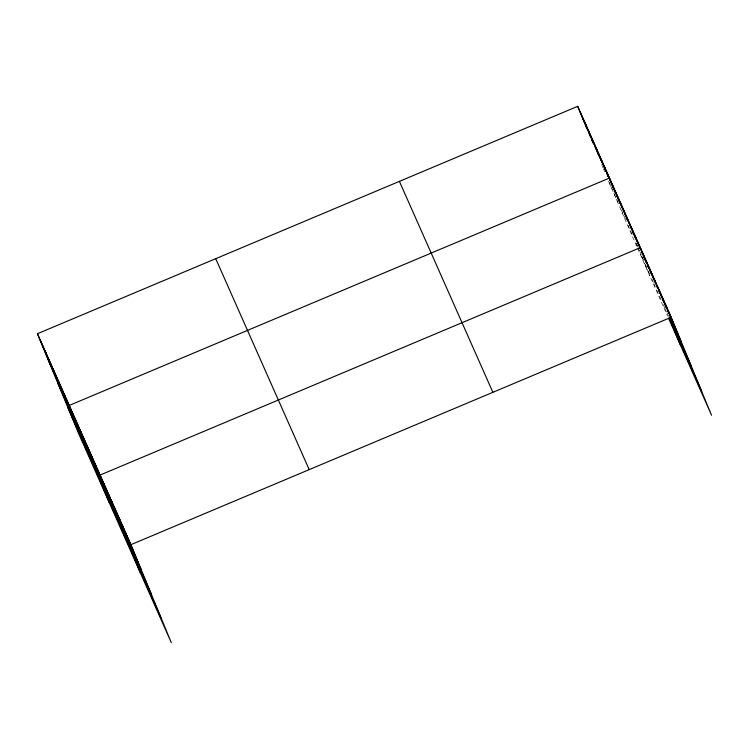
<?xml version="1.0" encoding="UTF-8"?>
<svg xmlns="http://www.w3.org/2000/svg" width="749" height="749" viewBox="0 0 749 749"><rect width="100%" height="100%" fill="white"/><g stroke="black" fill="none" stroke-linecap="round" stroke-linejoin="round"><path stroke-width="0.56" stroke-dasharray="3.75 2.81" d="M608.572 181.164L610.332 185.153M610.781 186.145L613.422 192.128M613.862 193.12L618.721 204.084M621.37 210.057L623.58 215.038M624.02 216.03L625.34 219.026M627.99 225L632.849 235.954M635.938 242.929L637.259 245.915M638.139 247.91L639.468 250.896L638.195 247.75M639.908 251.898L641.313 255.063M641.781 256.111L644.112 261.392M645.516 264.556L647.848 269.827M648.316 270.885L650.656 276.156M652.061 279.321L653.456 282.485M653.924 283.534L655.328 286.698M656.733 289.863L659.064 295.143M659.532 296.192L661.873 301.473M663.277 304.637L664.672 307.802M665.14 308.85L666.544 312.015M636.622 246.168L608.132 180.172M637.502 248.153L667.621 316.125M667.331 313.213L668.614 316.321M636.491 243.603L637.774 246.711M641.977 256.926L649.86 276.044M601.719 164.621L603.001 167.729M603.432 168.768L604.705 171.877"/><path stroke-width="1.12" d="M37.45 333.726L130.916 544.673L171.306 642.679L77.84 431.724L37.45 333.726L577.694 106.321L671.16 317.276L711.55 415.274L668.557 318.241M130.916 544.673L671.16 317.276M591.888 140.1L593.217 143.087L591.879 139.857M670.168 316.771L681.384 342.087M669.84 317.716L691.336 366.242M669.353 318.344L701.598 391.118M399.414 181.37L492.879 392.317M215.731 258.686L309.197 469.632M47.674 358.537L141.14 569.483M57.636 382.692L151.101 593.639M67.887 407.578L161.353 618.524M668.351 310.947L678.575 335.758M665.552 304.618L675.776 329.429M662.743 298.289L668.969 313.391M669.859 315.554L672.967 323.1M659.944 291.96L666.61 308.139M667.949 311.378L668.838 313.531M657.135 285.631L666.479 308.288M654.336 279.302L661.451 296.567M662.341 298.72L663.67 301.959M651.527 272.973L657.753 288.075M658.643 290.238L659.981 293.468M648.728 266.644L655.394 282.832M656.283 284.985L657.622 288.225M645.919 260.315L653.924 279.733M643.119 253.986L651.564 274.49M646.537 262.768L640.311 247.657L100.076 475.063L140.466 573.06M647.426 264.921L648.765 268.161M669.466 318.4L680.71 345.663M637.511 241.328L646.406 262.908M634.703 234.999L640.489 249.024M641.378 251.187L642.708 254.426M643.597 256.579L644.936 259.819M631.903 228.679L639.019 245.934M629.094 222.35L636.659 240.682M626.295 216.021L635.189 237.592M623.486 209.692L629.272 223.717M630.162 225.87L631.491 229.11M632.381 231.263L633.72 234.503M620.687 203.363L627.802 220.618M617.878 197.034L623.215 209.982M624.104 212.136L625.443 215.375M626.333 217.528L627.662 220.768M615.079 190.705L623.084 210.123M612.27 184.376L620.275 203.794M618.805 200.704L609.471 178.047L69.226 405.443L109.626 503.45M606.821 172.073L615.715 193.645M604.171 166.091L609.068 177.962M609.948 180.116L611.287 183.355M612.176 185.509L613.506 188.748M601.522 160.117L608.197 176.296M598.872 154.135L605.988 171.399M606.877 173.562L608.216 176.792M596.232 148.162L602.898 164.34M604.228 167.579L605.117 169.742M593.582 142.188L601.587 161.606M590.933 136.206L599.827 157.786M588.283 130.232L594.06 144.257M594.949 146.411L596.288 149.65M597.178 151.804L598.507 155.043M585.634 124.25L593.189 142.591M582.984 118.276L590.989 137.694M580.335 112.303L587.899 130.644M589.229 133.874L590.118 136.037M577.694 106.321L584.36 122.508M585.25 124.662L586.579 127.901M128.116 538.344L138.34 563.164M125.308 532.015L135.532 556.835M122.508 525.686L132.732 550.506M119.7 519.357L129.923 544.177M116.9 513.037L127.124 537.848M114.091 506.708L124.315 531.518M111.292 500.379L121.516 525.189M108.483 494.05L118.707 518.86M105.684 487.721L115.908 512.531M102.875 481.392L113.108 506.202M97.267 468.734L107.5 493.544M94.468 462.405L104.691 487.215M91.659 456.075L101.892 480.886M88.859 449.746L99.083 474.557M86.051 443.417L96.284 468.228M83.251 437.088L93.475 461.899M80.443 430.759L90.676 455.579M77.643 424.43L87.867 449.25M74.834 418.101L85.068 442.921M72.035 411.772L82.259 436.592M66.577 399.47L76.81 424.28M63.937 393.497L74.16 418.307M61.287 387.514L71.511 412.334M58.637 381.541L68.861 406.351M55.988 375.567L66.212 400.378M53.338 369.585L63.562 394.395M50.689 363.611L60.922 388.422M48.039 357.629L58.272 382.449M45.399 351.656L55.623 376.466M42.749 345.682L52.973 370.493M40.1 339.7L50.323 364.51"/></g></svg>
